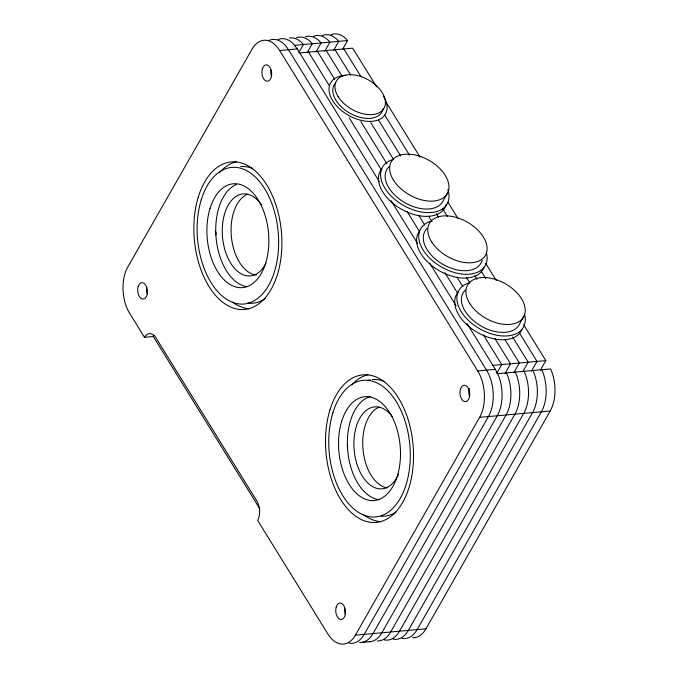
<?xml version="1.0" encoding="UTF-8"?>
<svg xmlns="http://www.w3.org/2000/svg" width="678" height="678" viewBox="0 0 678 678"><rect width="100%" height="100%" fill="white"/><g stroke="black" fill="none" stroke-linecap="round" stroke-linejoin="round"><path stroke-width="1.02" d="M298.778 52.723L303.456 44.528L301.863 42.739A32.917 19.425 84.9 0 0 289.379 38.019M307.083 52.833L312.278 43.731L310.685 41.943A32.917 19.425 84.9 0 0 296.54 37.646M315.906 52.045L321.101 42.943L319.507 41.155A32.917 19.425 84.9 0 0 305.363 36.849M324.728 51.248L329.923 42.146L328.33 40.358A32.917 19.425 84.9 0 0 313.38 36.358M333.551 50.46L338.746 41.35L337.152 39.57A32.917 19.425 84.9 0 0 322.203 35.561M342.899 48.757L347.568 40.561L345.975 38.773A32.917 19.425 84.9 0 0 331.025 34.773M447.955 192.281L443.463 200.171A32.23 19.848 29.7 0 1 403.418 201.849A32.23 19.848 29.7 0 1 389.121 166.635M524.23 315.668L519.729 323.55A32.23 19.848 29.7 0 1 479.693 325.228A32.23 19.848 29.7 0 1 465.396 290.014M496.728 373.332L501.72 364.569L483.355 334.856M355.382 635.159L479.626 417.343A32.917 19.425 84.9 0 0 477.71 370.925L279.65 50.528A32.917 19.425 84.9 0 0 252.038 49.18L127.795 266.996A32.917 19.425 84.9 0 0 129.701 313.414L144.465 337.297A13.713 8.094 84.9 0 1 155.974 337.856L256.852 501.042A13.713 8.094 84.9 0 1 257.648 520.382L327.771 633.811A32.917 19.425 84.9 0 0 355.382 635.159L425.962 628.82L550.205 411.004A32.917 19.425 84.9 0 0 551.68 371.536L550.553 368.925L497.618 373.68M505.051 373.409L510.542 363.781L494.957 338.568M513.873 372.62L519.365 362.984L504.898 339.576M522.696 371.824L528.187 362.196L512.602 336.983M531.518 371.036L537.01 361.399L519.204 332.584M540.341 370.239L545.832 360.611L523.569 324.593M294.633 45.316L347.568 40.561M279.65 50.528L297.295 48.943L379.349 181.679M299.761 52.918L352.696 48.163L376.629 86.886M144.465 337.297L153.287 336.5A13.713 8.094 84.9 0 1 154.042 335.364M492.898 365.366L545.832 360.611M477.71 370.925L495.364 369.341L498.745 376.29A32.917 19.425 84.9 0 1 497.271 415.758L373.027 633.574A32.917 19.425 84.9 0 1 359.62 642.515M479.626 417.343L550.205 411.004M362.154 642.363L370.976 641.566M297.295 48.943L293.04 43.528A32.917 19.425 84.9 0 0 278.082 39.527M385.536 101.293L420.046 157.118M447.87 202.137L457.896 218.341M485.719 263.361L496.296 280.472M343.873 48.96L361.128 76.868M384.502 114.692L409.546 155.211M442.946 209.231L447.395 216.435M480.795 270.463L485.804 278.565M335.051 49.748L350.636 74.961M378.46 119.981L400.723 155.999M436.352 213.629L438.573 217.231M474.753 275.751L476.981 279.353M326.228 50.545L342.365 76.656M370.756 122.574L393.571 159.491M428.64 216.223L431.979 221.621M466.489 277.446L469.829 282.853M317.406 51.333L334.661 79.25M360.815 121.565L386.977 163.89M418.707 215.214L424.826 225.113M457.108 277.336L462.676 286.345M308.583 52.13L329.177 85.445M349.212 117.862L381.494 170.085M407.097 211.502L419.343 231.308M444.946 272.726L457.752 293.438M391.036 200.586L417.47 243.343M429.708 263.14L456.167 305.939M466.989 323.44L495.364 369.341M152.991 336.017L259.81 508.822M541.73 369.713L542.858 372.332A32.917 19.425 84.9 0 1 541.383 411.792L417.139 629.616A32.917 19.425 84.9 0 1 402.02 638.345M532.908 370.51L534.035 373.12A32.917 19.425 84.9 0 1 532.561 412.588L408.317 630.404A32.917 19.425 84.9 0 1 393.198 639.134M524.086 371.298L525.213 373.917A32.917 19.425 84.9 0 1 523.738 413.377L399.495 631.201A32.917 19.425 84.9 0 1 384.375 639.93M515.263 372.095L516.39 374.705A32.917 19.425 84.9 0 1 514.916 414.173L390.672 631.989A32.917 19.425 84.9 0 1 377.265 640.93M506.441 372.883L507.568 375.502A32.917 19.425 84.9 0 1 506.093 414.961L381.85 632.786A32.917 19.425 84.9 0 1 369.29 641.735M383.417 96.14A31.544 19.425 29.7 0 1 371.561 121.354A31.544 19.425 29.7 0 1 332.017 99.556A31.544 19.425 29.7 0 1 345.831 75.428M383.129 108.514A27.434 16.891 29.7 0 1 350.518 113.557A27.434 16.891 29.7 0 1 335.72 82.801M482.16 260.208A32.23 19.848 29.7 0 1 442.759 264.259A32.23 19.848 29.7 0 1 427.259 228.325M486.312 252.233A37.171 22.883 29.7 0 1 465.413 274.302A37.171 22.883 29.7 0 1 423.284 250.284A37.171 22.883 29.7 0 1 431.632 221.053M483.846 267.861A37.171 22.883 29.7 0 1 439.056 270.624A37.171 22.883 29.7 0 1 419.801 230.673M447.87 189.552A37.171 22.883 29.7 0 1 428.064 212.629A37.171 22.883 29.7 0 1 385.367 188.925A37.171 22.883 29.7 0 1 393.494 159.364M446.353 204.256A37.171 22.883 29.7 0 1 402.325 209.722A37.171 22.883 29.7 0 1 381.663 168.975M524.441 313.922A37.171 22.883 29.7 0 1 503.551 336A37.171 22.883 29.7 0 1 461.421 311.973A37.171 22.883 29.7 0 1 469.769 282.743M521.975 329.55A37.171 22.883 29.7 0 1 476.49 331.906A37.171 22.883 29.7 0 1 458.599 291.599M269.259 40.316A32.917 19.425 84.9 0 1 288.472 49.731L486.541 370.137A32.917 19.425 84.9 0 1 488.448 416.546L364.205 634.371A32.917 19.425 84.9 0 1 349.085 643.1M271.564 76.165A8.229 4.856 84.9 0 1 270.819 69.91M147.321 293.981A8.229 4.856 84.9 0 1 146.575 287.735M345.382 614.387A8.229 4.856 84.9 0 1 344.636 608.132M469.625 396.562A8.229 4.856 84.9 0 1 469.286 388.358M266.064 263.081A41.146 24.289 84.9 0 1 231.74 264.759A41.146 24.289 84.9 0 1 227.367 206.739A41.146 24.289 84.9 0 1 261.691 205.061M215.384 231.164A3.153 1.865 84.9 0 1 215.841 234.969M347.339 444.76A3.153 1.865 84.9 0 1 347.467 447.912M396.8 477.693A41.146 24.289 84.9 0 1 363.01 477.151A41.146 24.289 84.9 0 1 358.704 420.267A41.146 24.289 84.9 0 1 392.164 416.411M398.537 474.227A41.146 24.289 84.9 0 1 397.257 476.871M256.318 275.065A41.146 24.289 84.9 0 1 231.469 237.529A41.146 24.289 84.9 0 1 247.589 194.179M387.036 487.872A41.146 24.289 84.9 0 1 363.027 449.7A41.146 24.289 84.9 0 1 379.222 407.122M425.962 628.82A32.917 19.425 84.9 0 1 412.555 637.761M248.801 308.693A74.072 43.714 84.9 0 1 232.291 301.998M219.469 172.678A74.072 43.714 84.9 0 1 236.427 161.737M381.383 521.687A74.072 43.714 84.9 0 1 363.916 514.941M351.746 384.884A74.072 43.714 84.9 0 1 368.061 374.671M265.318 298.54A68.58 40.477 84.9 0 1 247.606 303.108M240.732 166.593A68.58 40.477 84.9 0 1 252.623 168.525M246.834 286.667A52.121 30.764 84.9 0 1 216.155 238.512A52.121 30.764 84.9 0 1 236.647 184.323M368.154 380.256A68.58 40.477 84.9 0 1 370.247 379.799M372.358 379.527A68.58 40.477 84.9 0 1 384.257 381.46M396.079 512.06A68.58 40.477 84.9 0 1 381.163 516.221M379.485 499.737A52.121 30.764 84.9 0 1 347.712 450.599A52.121 30.764 84.9 0 1 370.213 396.588M338.136 96.64A27.434 16.891 29.7 0 0 381.875 110.904A27.434 16.891 29.7 0 0 360.569 76.436A27.434 16.891 29.7 0 0 338.136 96.64M431.725 241.987A32.23 19.848 29.7 0 0 483.117 258.233A32.23 19.848 29.7 0 0 457.472 217.791A32.23 19.848 29.7 0 0 431.725 241.987M393.587 180.297A32.23 19.848 29.7 0 0 444.988 196.544A32.23 19.848 29.7 0 0 419.335 156.101A32.23 19.848 29.7 0 0 393.587 180.297M469.862 303.676A32.23 19.848 29.7 0 0 521.255 319.923A32.23 19.848 29.7 0 0 495.61 279.48A32.23 19.848 29.7 0 0 469.862 303.676M262.403 68.749A8.229 4.856 84.9 0 0 267.132 81.267A8.229 4.856 84.9 0 0 270.861 69.164A8.229 4.856 84.9 0 0 262.403 68.749M138.159 286.574A8.229 4.856 84.9 0 0 142.897 299.083A8.229 4.856 84.9 0 0 146.618 286.98A8.229 4.856 84.9 0 0 138.159 286.574M336.22 606.971A8.229 4.856 84.9 0 0 340.958 619.489A8.229 4.856 84.9 0 0 344.678 607.386A8.229 4.856 84.9 0 0 336.22 606.971M460.464 389.155A8.229 4.856 84.9 0 0 465.201 401.664A8.229 4.856 84.9 0 0 468.922 389.562A8.229 4.856 84.9 0 0 460.464 389.155M198.323 196.925A74.072 43.714 84.9 0 0 240.936 309.549A74.072 43.714 84.9 0 0 274.421 200.637A74.072 43.714 84.9 0 0 198.323 196.925M329.957 409.859A74.072 43.714 84.9 0 0 372.561 522.484A74.072 43.714 84.9 0 0 406.054 413.572A74.072 43.714 84.9 0 0 329.957 409.859M201.256 199.798A68.58 40.477 84.9 0 0 240.707 304.075A68.58 40.477 84.9 0 0 271.717 203.231A68.58 40.477 84.9 0 0 201.256 199.798M210.044 208.409A52.121 30.764 84.9 0 0 240.029 287.667A52.121 30.764 84.9 0 0 263.598 211.028A52.121 30.764 84.9 0 0 210.044 208.409M332.89 412.733A68.58 40.477 84.9 0 0 372.341 517.009A68.58 40.477 84.9 0 0 403.351 416.173A68.58 40.477 84.9 0 0 332.89 412.733M341.678 421.352A52.121 30.764 84.9 0 0 371.663 500.601A52.121 30.764 84.9 0 0 395.232 423.962A52.121 30.764 84.9 0 0 341.678 421.352"/></g></svg>
